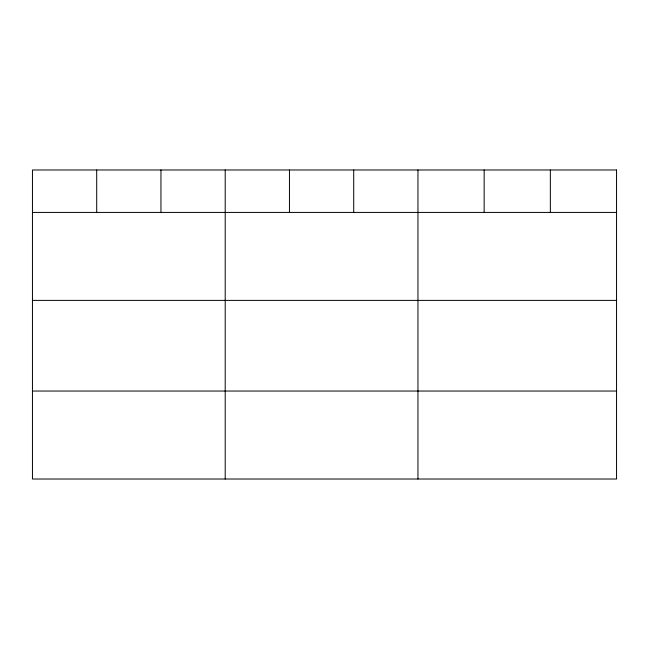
<?xml version="1.0" encoding="UTF-8"?>
<svg xmlns="http://www.w3.org/2000/svg" width="649" height="649" viewBox="0 0 649 649"><rect width="100%" height="100%" fill="white"/><g stroke="black" fill="none" stroke-linecap="round" stroke-linejoin="round"><path stroke-width="0.97" d="M32.45 212.418L616.55 212.418M32.45 300.39L616.55 300.39M32.45 391.039L616.55 391.039M550.352 169.981L550.352 212.418M484.154 169.981L484.154 212.418M417.956 169.981L417.956 479.019M353.705 169.981L353.705 212.418M289.454 169.981L289.454 212.418M225.203 169.981L225.203 479.019M160.952 169.981L160.952 212.418M96.701 169.981L96.701 212.418M616.55 169.981L32.45 169.981L32.45 479.019L616.55 479.019L616.55 169.981"/></g></svg>
